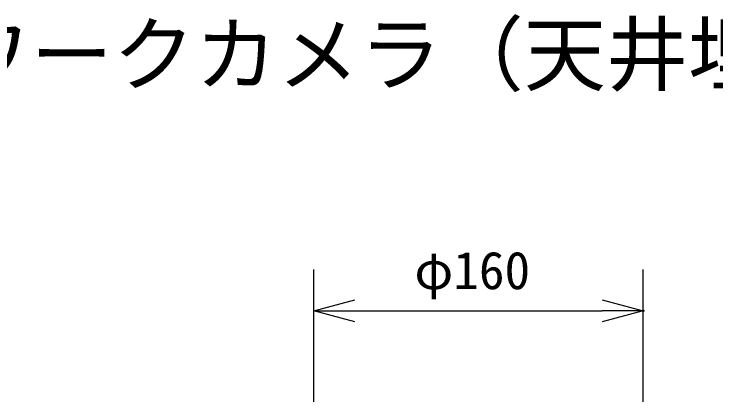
# Model space of a CAD drawing. Units: millimetres, scale not verified. Extents: x -63 to 62, y -57 to 57.
# Drawn here: x -20.31 to 13.86, y 38.24 to 56.8 of the extents above; entities that cross this region are included whole.
import ezdxf
from ezdxf.enums import TextEntityAlignment as Align

# ---------------------------------------------------------------- set-up
doc = ezdxf.new("R2010")
doc.units = ezdxf.units.MM
doc.header["$LTSCALE"] = 0.125
doc.header["$PDMODE"] = 32
doc.header["$PDSIZE"] = 0.0625
doc.layers.add('0-0_0', color=7, linetype='Continuous', lineweight=25)
doc.layers.add('0-6_SUNPO', color=7, linetype='Continuous', lineweight=25)
doc.layers.add('0-2_MOJI1', color=7, linetype='Continuous')
doc.layers.add('0-4_Defpoints', color=7, linetype='Continuous')
doc.styles.add('ＭＳ ゴシック', font='')
doc.styles.get('ＭＳ ゴシック').set_extended_font_data('MS Gothic')

# ---------------------------------------------------------------- blocks, each defined once
blk = doc.blocks.new('_OPEN30')
at = {"layer": '0-0_0'}
blk.add_line((0, 0), (-1, 0), dxfattribs=at)
blk.add_lwpolyline([(-1, 0.26795), (0, 0), (-1, -0.26795)], dxfattribs=at)
blk = doc.blocks.new('D8')
at = {"layer": '0-4_Defpoints'}
for p in [(8.0961, 40.5954), (-7.9394, 32.7423), (8.0961, 32.7423)]:
    blk.add_point(p, dxfattribs=at)
at = {"layer": '0-6_SUNPO'}
for p, q in [((-7.9394, 34.7423), (-7.9394, 42.5954)), ((8.0961, 34.7423), (8.0961, 42.5954)), ((-5.9394, 40.5954), (6.0961, 40.5954))]:
    blk.add_line(p, q, dxfattribs=at)
at = {"layer": '0-6_SUNPO', "xscale": 2, "yscale": 2, "rotation": 180}
blk.add_blockref('_OPEN30', (-7.9394, 40.5954), dxfattribs=at)
at = {"layer": '0-6_SUNPO', "xscale": 2, "yscale": 2}
blk.add_blockref('_OPEN30', (8.0961, 40.5954), dxfattribs=at)
at = {"layer": '0-6_SUNPO', "style": 'ＭＳ ゴシック'}
blk.add_text('φ160', height=1.833, dxfattribs=at).set_placement((-3.0467, 41.0954), align=Align.BOTTOM_LEFT)

msp = doc.modelspace()

# ---------------------------------------------------------------- block references
at = {"layer": '0-6_SUNPO'}
msp.add_blockref('D8', (2.2238, 1.7538), dxfattribs=at)

# ---------------------------------------------------------------- texts
at = {"layer": '0-2_MOJI1', "style": 'ＭＳ ゴシック'}
msp.add_text('ネットワークカメラ（天井埋込金具付）', height=2.933, dxfattribs=at).set_placement((-35.5049, 52.4964), align=Align.BOTTOM_LEFT)

doc.saveas('drawing.dxf')
